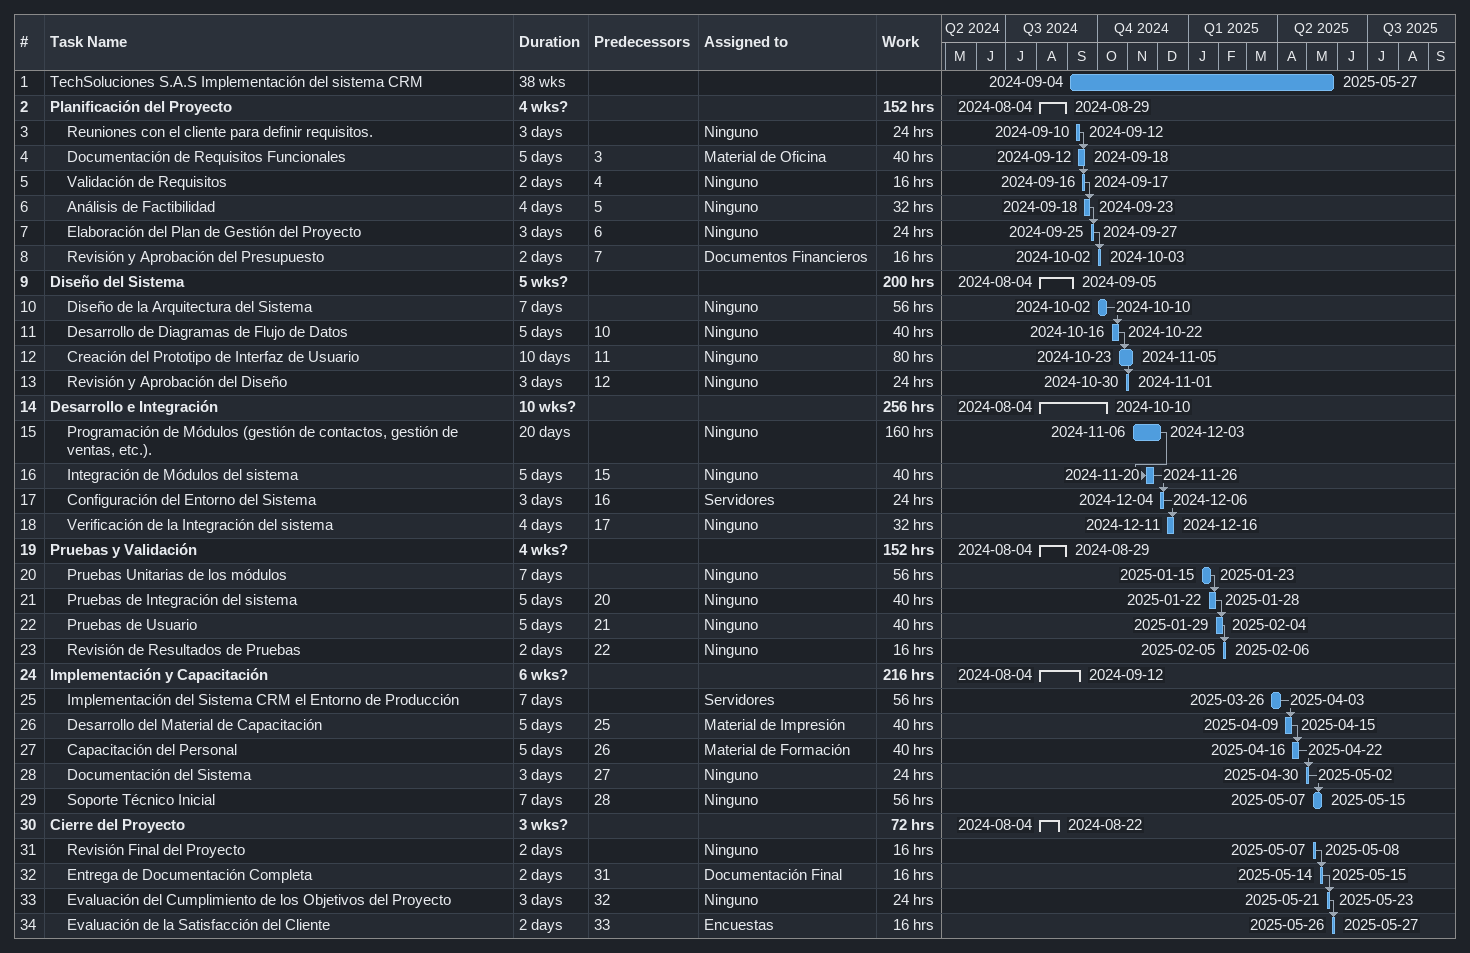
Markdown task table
| ID | Level | Task | Duration | Start | Finish | Predecessors | Resources | Work (h) |
|---|---|---|---|---|---|---|---|---|
| 1 | 1 | TechSoluciones S.A.S Implementación del sistema CRM | 38w | 2024-09-04 | 2025-05-27 |  |  |  |
| 2 | 1 | **Planificación del Proyecto** | 4w? | 2024-08-04 | 2024-08-29 |  |  | 152 |
| 3 | 2 | Reuniones con el cliente para definir requisitos. | 3d | 2024-09-10 | 2024-09-12 |  | Ninguno | 24 |
| 4 | 2 | Documentación de Requisitos Funcionales | 5d | 2024-09-12 | 2024-09-18 | 3 | Material de Oficina | 40 |
| 5 | 2 | Validación de Requisitos | 2d | 2024-09-16 | 2024-09-17 | 4 | Ninguno | 16 |
| 6 | 2 | Análisis de Factibilidad | 4d | 2024-09-18 | 2024-09-23 | 5 | Ninguno | 32 |
| 7 | 2 | Elaboración del Plan de Gestión del Proyecto | 3d | 2024-09-25 | 2024-09-27 | 6 | Ninguno | 24 |
| 8 | 2 | Revisión y Aprobación del Presupuesto | 2d | 2024-10-02 | 2024-10-03 | 7 | Documentos Financieros | 16 |
| 9 | 1 | **Diseño del Sistema** | 5w? | 2024-08-04 | 2024-09-05 |  |  | 200 |
| 10 | 2 | Diseño de la Arquitectura del Sistema | 7d | 2024-10-02 | 2024-10-10 |  | Ninguno | 56 |
| 11 | 2 | Desarrollo de Diagramas de Flujo de Datos | 5d | 2024-10-16 | 2024-10-22 | 10 | Ninguno | 40 |
| 12 | 2 | Creación del Prototipo de Interfaz de Usuario | 10d | 2024-10-23 | 2024-11-05 | 11 | Ninguno | 80 |
| 13 | 2 | Revisión y Aprobación del Diseño | 3d | 2024-10-30 | 2024-11-01 | 12 | Ninguno | 24 |
| 14 | 1 | **Desarrollo e Integración** | 10w? | 2024-08-04 | 2024-10-10 |  |  | 256 |
| 15 | 2 | Programación de Módulos (gestión de contactos, gestión de ventas, etc.). | 20d | 2024-11-06 | 2024-12-03 |  | Ninguno | 160 |
| 16 | 2 | Integración de Módulos del sistema | 5d | 2024-11-20 | 2024-11-26 | 15 | Ninguno | 40 |
| 17 | 2 | Configuración del Entorno del Sistema | 3d | 2024-12-04 | 2024-12-06 | 16 | Servidores | 24 |
| 18 | 2 | Verificación de la Integración del sistema | 4d | 2024-12-11 | 2024-12-16 | 17 | Ninguno | 32 |
| 19 | 1 | **Pruebas y Validación** | 4w? | 2024-08-04 | 2024-08-29 |  |  | 152 |
| 20 | 2 | Pruebas Unitarias de los módulos | 7d | 2025-01-15 | 2025-01-23 |  | Ninguno | 56 |
| 21 | 2 | Pruebas de Integración del sistema | 5d | 2025-01-22 | 2025-01-28 | 20 | Ninguno | 40 |
| 22 | 2 | Pruebas de Usuario | 5d | 2025-01-29 | 2025-02-04 | 21 | Ninguno | 40 |
| 23 | 2 | Revisión de Resultados de Pruebas | 2d | 2025-02-05 | 2025-02-06 | 22 | Ninguno | 16 |
| 24 | 1 | **Implementación y Capacitación** | 6w? | 2024-08-04 | 2024-09-12 |  |  | 216 |
| 25 | 2 | Implementación del Sistema CRM el Entorno de Producción | 7d | 2025-03-26 | 2025-04-03 |  | Servidores | 56 |
| 26 | 2 | Desarrollo del Material de Capacitación | 5d | 2025-04-09 | 2025-04-15 | 25 | Material de Impresión | 40 |
| 27 | 2 | Capacitación del Personal | 5d | 2025-04-16 | 2025-04-22 | 26 | Material de Formación | 40 |
| 28 | 2 | Documentación del Sistema | 3d | 2025-04-30 | 2025-05-02 | 27 | Ninguno | 24 |
| 29 | 2 | Soporte Técnico Inicial | 7d | 2025-05-07 | 2025-05-15 | 28 | Ninguno | 56 |
| 30 | 1 | **Cierre del Proyecto** | 3w? | 2024-08-04 | 2024-08-22 |  |  | 72 |
| 31 | 2 | Revisión Final del Proyecto | 2d | 2025-05-07 | 2025-05-08 |  | Ninguno | 16 |
| 32 | 2 | Entrega de Documentación Completa | 2d | 2025-05-14 | 2025-05-15 | 31 | Documentación Final | 16 |
| 33 | 2 | Evaluación del Cumplimiento de los Objetivos del Proyecto | 3d | 2025-05-21 | 2025-05-23 | 32 | Ninguno | 24 |
| 34 | 2 | Evaluación de la Satisfacción del Cliente | 2d | 2025-05-26 | 2025-05-27 | 33 | Encuestas | 16 |
